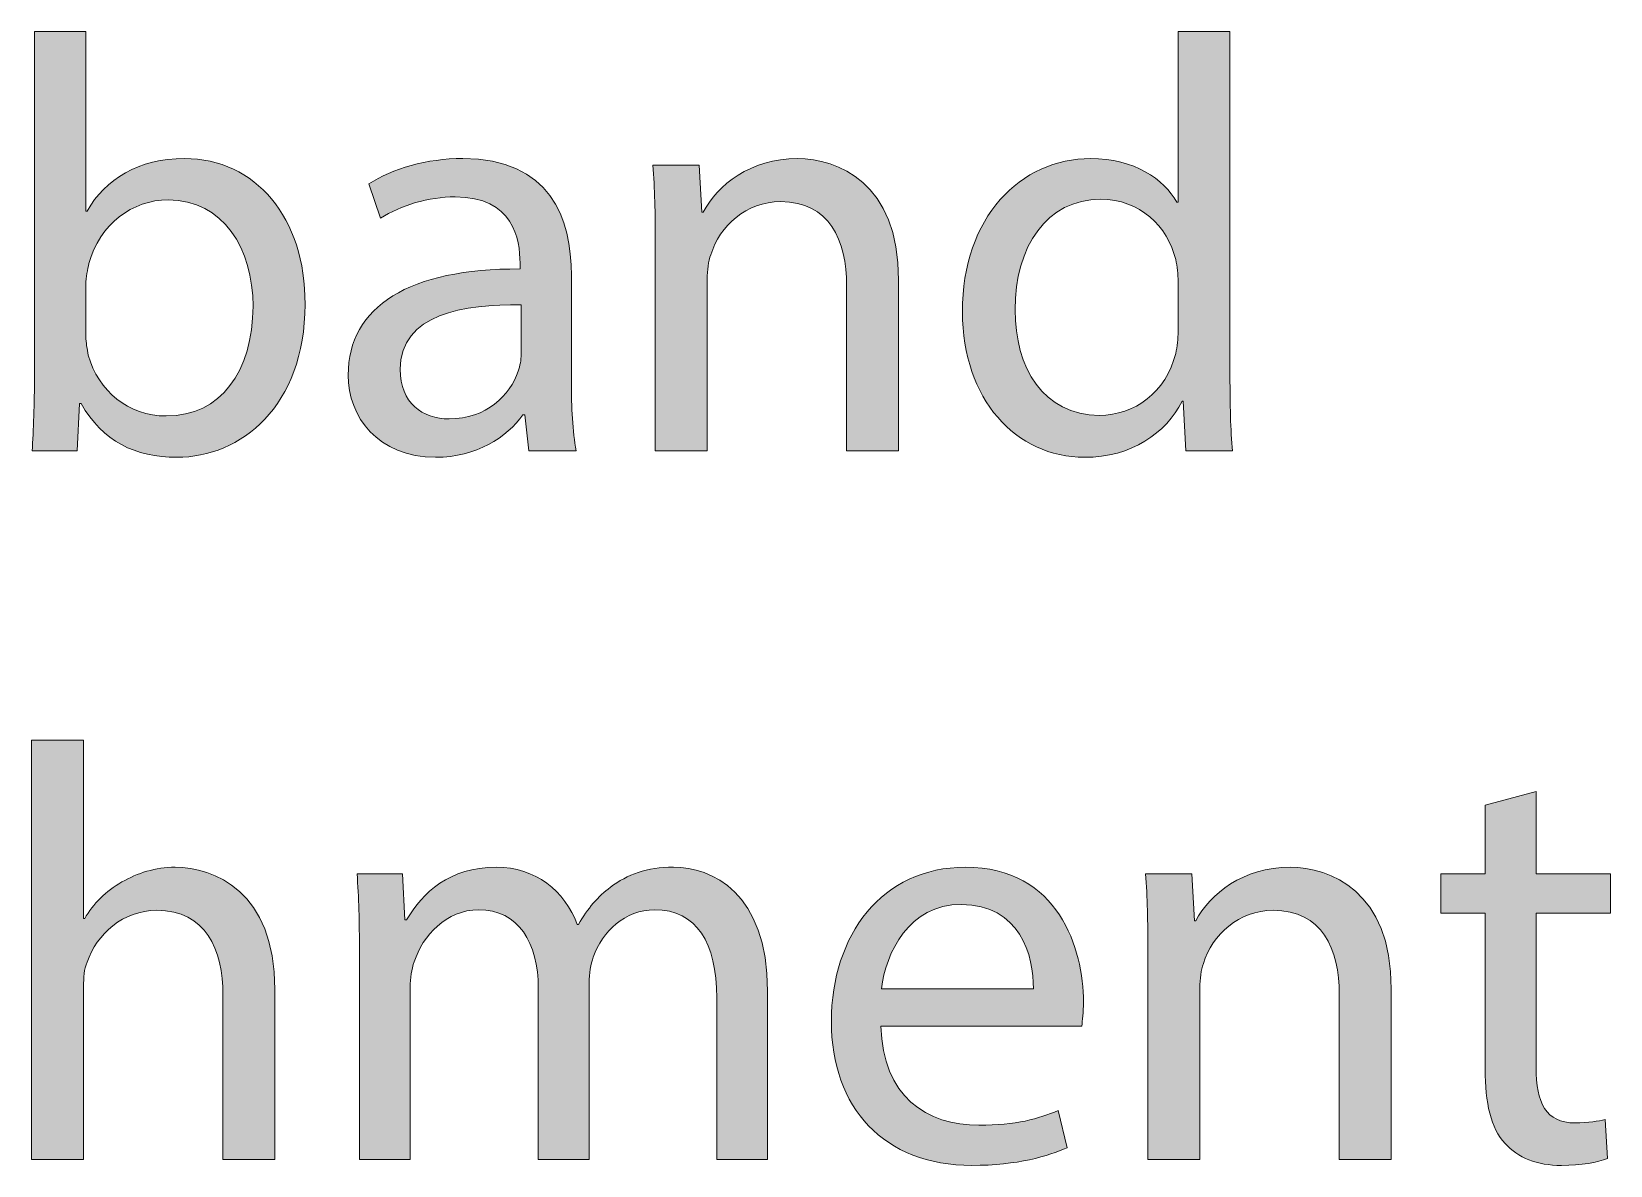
# Model space of a CAD drawing. Header units: inches. Extents: x 44 to 895, y -554 to -47.
# Drawn here: x 77.35 to 112.01, y -229.03 to -204.14 of the extents above; entities that cross this region are included whole.
import ezdxf

# ---------------------------------------------------------------- set-up
doc = ezdxf.new("R2010")
doc.units = ezdxf.units.IN
doc.header["$MEASUREMENT"] = 0
doc.layers.add('Layer 1', color=7, linetype='Continuous')

# ---------------------------------------------------------------- blocks, each defined once
blk = doc.blocks.new('block 5')
at = {"layer": 'Layer 1', "true_color": 0x231f20}
h = blk.add_hatch(color=179, dxfattribs=at)
h.dxf.hatch_style = 2
edge = h.paths.add_edge_path()
edge.add_spline(control_points=[(77.367, -213.345), (77.393, -212.917), (77.418, -212.282), (77.418, -211.725), (77.418, -211.725), (77.418, -204.142), (77.418, -204.142), (77.418, -204.142), (78.546, -204.142), (78.546, -204.142), (78.546, -204.142), (78.546, -208.082), (78.546, -208.082), (78.546, -208.082), (78.572, -208.082), (78.572, -208.082), (78.974, -207.382), (79.7, -206.929), (80.711, -206.929), (82.266, -206.929), (83.368, -208.225), (83.355, -210.13), (83.355, -212.373), (81.942, -213.488), (80.542, -213.488), (79.635, -213.488), (78.909, -213.138), (78.442, -212.308), (78.442, -212.308), (78.403, -212.308), (78.403, -212.308), (78.403, -212.308), (78.352, -213.345), (78.352, -213.345), (78.352, -213.345), (77.367, -213.345), (77.367, -213.345)], knot_values=[0, 0, 0, 0, 1, 1, 1, 2, 2, 2, 3, 3, 3, 4, 4, 4, 5, 5, 5, 6, 6, 6, 7, 7, 7, 8, 8, 8, 9, 9, 9, 10, 10, 10, 11, 11, 11, 12, 12, 12, 12], degree=3, periodic=1)
edge = h.paths.add_edge_path()
edge.add_spline(control_points=[(78.546, -210.831), (78.546, -210.973), (78.572, -211.115), (78.598, -211.245), (78.818, -212.036), (79.479, -212.58), (80.309, -212.58), (81.501, -212.58), (82.214, -211.608), (82.214, -210.169), (82.214, -208.912), (81.566, -207.836), (80.348, -207.836), (79.57, -207.836), (78.844, -208.368), (78.611, -209.236), (78.585, -209.366), (78.546, -209.521), (78.546, -209.703), (78.546, -209.703), (78.546, -210.831), (78.546, -210.831)], knot_values=[0, 0, 0, 0, 1, 1, 1, 2, 2, 2, 3, 3, 3, 4, 4, 4, 5, 5, 5, 6, 6, 6, 7, 7, 7, 7], degree=3, periodic=1)
h = blk.add_hatch(color=179, dxfattribs=at)
h.dxf.hatch_style = 2
edge = h.paths.add_edge_path()
edge.add_spline(control_points=[(103.657, -204.142), (103.657, -204.142), (103.657, -211.725), (103.657, -211.725), (103.657, -212.282), (103.67, -212.917), (103.709, -213.345), (103.709, -213.345), (102.685, -213.345), (102.685, -213.345), (102.685, -213.345), (102.633, -212.256), (102.633, -212.256), (102.633, -212.256), (102.607, -212.256), (102.607, -212.256), (102.257, -212.956), (101.493, -213.488), (100.468, -213.488), (98.952, -213.488), (97.785, -212.204), (97.785, -210.299), (97.772, -208.212), (99.069, -206.929), (100.598, -206.929), (101.557, -206.929), (102.205, -207.382), (102.491, -207.888), (102.491, -207.888), (102.517, -207.888), (102.517, -207.888), (102.517, -207.888), (102.517, -204.142), (102.517, -204.142), (102.517, -204.142), (103.657, -204.142), (103.657, -204.142)], knot_values=[0, 0, 0, 0, 1, 1, 1, 2, 2, 2, 3, 3, 3, 4, 4, 4, 5, 5, 5, 6, 6, 6, 7, 7, 7, 8, 8, 8, 9, 9, 9, 10, 10, 10, 11, 11, 11, 12, 12, 12, 12], degree=3, periodic=1)
edge = h.paths.add_edge_path()
edge.add_spline(control_points=[(102.517, -209.625), (102.517, -209.482), (102.504, -209.288), (102.465, -209.146), (102.296, -208.419), (101.674, -207.823), (100.818, -207.823), (99.639, -207.823), (98.939, -208.86), (98.939, -210.247), (98.939, -211.517), (99.561, -212.567), (100.792, -212.567), (101.557, -212.567), (102.257, -212.062), (102.465, -211.206), (102.504, -211.051), (102.517, -210.895), (102.517, -210.714), (102.517, -210.714), (102.517, -209.625), (102.517, -209.625)], knot_values=[0, 0, 0, 0, 1, 1, 1, 2, 2, 2, 3, 3, 3, 4, 4, 4, 5, 5, 5, 6, 6, 6, 7, 7, 7, 7], degree=3, periodic=1)
h = blk.add_hatch(color=179, dxfattribs=at)
h.dxf.hatch_style = 2
edge = h.paths.add_edge_path()
edge.add_spline(control_points=[(88.269, -213.345), (88.269, -213.345), (88.178, -212.554), (88.178, -212.554), (88.178, -212.554), (88.139, -212.554), (88.139, -212.554), (87.789, -213.047), (87.115, -213.488), (86.221, -213.488), (84.951, -213.488), (84.303, -212.593), (84.303, -211.686), (84.303, -210.169), (85.651, -209.34), (88.075, -209.353), (88.075, -209.353), (88.075, -209.223), (88.075, -209.223), (88.075, -208.705), (87.932, -207.771), (86.649, -207.771), (86.065, -207.771), (85.456, -207.953), (85.015, -208.238), (85.015, -208.238), (84.756, -207.486), (84.756, -207.486), (85.275, -207.149), (86.026, -206.929), (86.817, -206.929), (88.735, -206.929), (89.202, -208.238), (89.202, -209.495), (89.202, -209.495), (89.202, -211.842), (89.202, -211.842), (89.202, -212.386), (89.228, -212.917), (89.306, -213.345), (89.306, -213.345), (88.269, -213.345), (88.269, -213.345)], knot_values=[0, 0, 0, 0, 1, 1, 1, 2, 2, 2, 3, 3, 3, 4, 4, 4, 5, 5, 5, 6, 6, 6, 7, 7, 7, 8, 8, 8, 9, 9, 9, 10, 10, 10, 11, 11, 11, 12, 12, 12, 13, 13, 13, 14, 14, 14, 14], degree=3, periodic=1)
edge = h.paths.add_edge_path()
edge.add_spline(control_points=[(88.1, -210.144), (86.856, -210.117), (85.443, -210.338), (85.443, -211.556), (85.443, -212.295), (85.936, -212.645), (86.519, -212.645), (87.336, -212.645), (87.854, -212.127), (88.036, -211.595), (88.075, -211.479), (88.1, -211.349), (88.1, -211.232), (88.1, -211.232), (88.1, -210.144), (88.1, -210.144)], knot_values=[0, 0, 0, 0, 1, 1, 1, 2, 2, 2, 3, 3, 3, 4, 4, 4, 5, 5, 5, 5], degree=3, periodic=1)
h = blk.add_hatch(color=179, dxfattribs=at)
h.dxf.hatch_style = 2
edge = h.paths.add_edge_path()
edge.add_spline(control_points=[(91.044, -208.769), (91.044, -208.121), (91.031, -207.59), (90.992, -207.072), (90.992, -207.072), (92.003, -207.072), (92.003, -207.072), (92.003, -207.072), (92.068, -208.109), (92.068, -208.109), (92.068, -208.109), (92.094, -208.109), (92.094, -208.109), (92.405, -207.512), (93.131, -206.929), (94.168, -206.929), (95.036, -206.929), (96.384, -207.447), (96.384, -209.599), (96.384, -209.599), (96.384, -213.345), (96.384, -213.345), (96.384, -213.345), (95.243, -213.345), (95.243, -213.345), (95.243, -213.345), (95.243, -209.729), (95.243, -209.729), (95.243, -208.718), (94.868, -207.875), (93.792, -207.875), (93.04, -207.875), (92.457, -208.407), (92.262, -209.042), (92.21, -209.184), (92.184, -209.379), (92.184, -209.573), (92.184, -209.573), (92.184, -213.345), (92.184, -213.345), (92.184, -213.345), (91.044, -213.345), (91.044, -213.345), (91.044, -213.345), (91.044, -208.769), (91.044, -208.769)], knot_values=[0, 0, 0, 0, 1, 1, 1, 2, 2, 2, 3, 3, 3, 4, 4, 4, 5, 5, 5, 6, 6, 6, 7, 7, 7, 8, 8, 8, 9, 9, 9, 10, 10, 10, 11, 11, 11, 12, 12, 12, 13, 13, 13, 14, 14, 14, 15, 15, 15, 15], degree=3, periodic=1)
h = blk.add_hatch(color=179, dxfattribs=at)
h.dxf.hatch_style = 2
edge = h.paths.add_edge_path()
edge.add_spline(control_points=[(77.354, -219.699), (77.354, -219.699), (78.494, -219.699), (78.494, -219.699), (78.494, -219.699), (78.494, -223.614), (78.494, -223.614), (78.494, -223.614), (78.52, -223.614), (78.52, -223.614), (78.702, -223.29), (78.987, -223.005), (79.337, -222.81), (79.674, -222.616), (80.076, -222.486), (80.503, -222.486), (81.346, -222.486), (82.694, -223.005), (82.694, -225.169), (82.694, -225.169), (82.694, -228.902), (82.694, -228.902), (82.694, -228.902), (81.553, -228.902), (81.553, -228.902), (81.553, -228.902), (81.553, -225.299), (81.553, -225.299), (81.553, -224.288), (81.177, -223.432), (80.102, -223.432), (79.363, -223.432), (78.78, -223.951), (78.572, -224.573), (78.507, -224.729), (78.494, -224.897), (78.494, -225.118), (78.494, -225.118), (78.494, -228.902), (78.494, -228.902), (78.494, -228.902), (77.354, -228.902), (77.354, -228.902), (77.354, -228.902), (77.354, -219.699), (77.354, -219.699)], knot_values=[0, 0, 0, 0, 1, 1, 1, 2, 2, 2, 3, 3, 3, 4, 4, 4, 5, 5, 5, 6, 6, 6, 7, 7, 7, 8, 8, 8, 9, 9, 9, 10, 10, 10, 11, 11, 11, 12, 12, 12, 13, 13, 13, 14, 14, 14, 15, 15, 15, 15], degree=3, periodic=1)
h = blk.add_hatch(color=179, dxfattribs=at)
h.dxf.hatch_style = 2
edge = h.paths.add_edge_path()
edge.add_spline(control_points=[(110.374, -220.827), (110.374, -220.827), (110.374, -222.629), (110.374, -222.629), (110.374, -222.629), (112.007, -222.629), (112.007, -222.629), (112.007, -222.629), (112.007, -223.497), (112.007, -223.497), (112.007, -223.497), (110.374, -223.497), (110.374, -223.497), (110.374, -223.497), (110.374, -226.88), (110.374, -226.88), (110.374, -227.658), (110.594, -228.099), (111.229, -228.099), (111.528, -228.099), (111.748, -228.06), (111.891, -228.021), (111.891, -228.021), (111.942, -228.877), (111.942, -228.877), (111.722, -228.967), (111.372, -229.032), (110.931, -229.032), (110.4, -229.032), (109.972, -228.864), (109.7, -228.552), (109.376, -228.216), (109.259, -227.658), (109.259, -226.919), (109.259, -226.919), (109.259, -223.497), (109.259, -223.497), (109.259, -223.497), (108.287, -223.497), (108.287, -223.497), (108.287, -223.497), (108.287, -222.629), (108.287, -222.629), (108.287, -222.629), (109.259, -222.629), (109.259, -222.629), (109.259, -222.629), (109.259, -221.125), (109.259, -221.125), (109.259, -221.125), (110.374, -220.827), (110.374, -220.827)], knot_values=[0, 0, 0, 0, 1, 1, 1, 2, 2, 2, 3, 3, 3, 4, 4, 4, 5, 5, 5, 6, 6, 6, 7, 7, 7, 8, 8, 8, 9, 9, 9, 10, 10, 10, 11, 11, 11, 12, 12, 12, 13, 13, 13, 14, 14, 14, 15, 15, 15, 16, 16, 16, 17, 17, 17, 17], degree=3, periodic=1)
h = blk.add_hatch(color=179, dxfattribs=at)
h.dxf.hatch_style = 2
edge = h.paths.add_edge_path()
edge.add_spline(control_points=[(84.549, -224.327), (84.549, -223.679), (84.536, -223.147), (84.497, -222.629), (84.497, -222.629), (85.495, -222.629), (85.495, -222.629), (85.495, -222.629), (85.547, -223.64), (85.547, -223.64), (85.547, -223.64), (85.586, -223.64), (85.586, -223.64), (85.936, -223.044), (86.519, -222.486), (87.556, -222.486), (88.412, -222.486), (89.06, -223.005), (89.332, -223.743), (89.332, -223.743), (89.358, -223.743), (89.358, -223.743), (89.552, -223.393), (89.798, -223.121), (90.058, -222.927), (90.434, -222.642), (90.849, -222.486), (91.445, -222.486), (92.274, -222.486), (93.506, -223.031), (93.506, -225.208), (93.506, -225.208), (93.506, -228.902), (93.506, -228.902), (93.506, -228.902), (92.391, -228.902), (92.391, -228.902), (92.391, -228.902), (92.391, -225.351), (92.391, -225.351), (92.391, -224.145), (91.95, -223.42), (91.03, -223.42), (90.382, -223.42), (89.876, -223.899), (89.682, -224.457), (89.63, -224.612), (89.591, -224.819), (89.591, -225.027), (89.591, -225.027), (89.591, -228.902), (89.591, -228.902), (89.591, -228.902), (88.476, -228.902), (88.476, -228.902), (88.476, -228.902), (88.476, -225.144), (88.476, -225.144), (88.476, -224.145), (88.036, -223.42), (87.167, -223.42), (86.454, -223.42), (85.936, -223.99), (85.754, -224.56), (85.69, -224.729), (85.664, -224.923), (85.664, -225.118), (85.664, -225.118), (85.664, -228.902), (85.664, -228.902), (85.664, -228.902), (84.549, -228.902), (84.549, -228.902), (84.549, -228.902), (84.549, -224.327), (84.549, -224.327)], knot_values=[0, 0, 0, 0, 1, 1, 1, 2, 2, 2, 3, 3, 3, 4, 4, 4, 5, 5, 5, 6, 6, 6, 7, 7, 7, 8, 8, 8, 9, 9, 9, 10, 10, 10, 11, 11, 11, 12, 12, 12, 13, 13, 13, 14, 14, 14, 15, 15, 15, 16, 16, 16, 17, 17, 17, 18, 18, 18, 19, 19, 19, 20, 20, 20, 21, 21, 21, 22, 22, 22, 23, 23, 23, 24, 24, 24, 25, 25, 25, 25], degree=3, periodic=1)
h = blk.add_hatch(color=179, dxfattribs=at)
h.dxf.hatch_style = 2
edge = h.paths.add_edge_path()
edge.add_spline(control_points=[(95.997, -225.973), (96.022, -227.515), (97.008, -228.151), (98.148, -228.151), (98.965, -228.151), (99.457, -228.008), (99.885, -227.827), (99.885, -227.827), (100.08, -228.643), (100.08, -228.643), (99.678, -228.825), (98.991, -229.032), (97.993, -229.032), (96.061, -229.032), (94.908, -227.762), (94.908, -225.869), (94.908, -223.977), (96.022, -222.486), (97.85, -222.486), (99.898, -222.486), (100.442, -224.288), (100.442, -225.442), (100.442, -225.675), (100.417, -225.856), (100.404, -225.973), (100.404, -225.973), (95.997, -225.973), (95.997, -225.973)], knot_values=[0, 0, 0, 0, 1, 1, 1, 2, 2, 2, 3, 3, 3, 4, 4, 4, 5, 5, 5, 6, 6, 6, 7, 7, 7, 8, 8, 8, 9, 9, 9, 9], degree=3, periodic=1)
edge = h.paths.add_edge_path()
edge.add_spline(control_points=[(99.341, -225.156), (99.354, -224.43), (99.043, -223.303), (97.759, -223.303), (96.606, -223.303), (96.1, -224.366), (96.009, -225.156), (96.009, -225.156), (99.341, -225.156), (99.341, -225.156)], knot_values=[0, 0, 0, 0, 1, 1, 1, 2, 2, 2, 3, 3, 3, 3], degree=3, periodic=1)
h = blk.add_hatch(color=179, dxfattribs=at)
h.dxf.hatch_style = 2
edge = h.paths.add_edge_path()
edge.add_spline(control_points=[(101.856, -224.327), (101.856, -223.679), (101.844, -223.147), (101.805, -222.629), (101.805, -222.629), (102.816, -222.629), (102.816, -222.629), (102.816, -222.629), (102.881, -223.666), (102.881, -223.666), (102.881, -223.666), (102.906, -223.666), (102.906, -223.666), (103.217, -223.07), (103.943, -222.486), (104.98, -222.486), (105.849, -222.486), (107.197, -223.005), (107.197, -225.156), (107.197, -225.156), (107.197, -228.902), (107.197, -228.902), (107.197, -228.902), (106.056, -228.902), (106.056, -228.902), (106.056, -228.902), (106.056, -225.286), (106.056, -225.286), (106.056, -224.275), (105.68, -223.432), (104.604, -223.432), (103.853, -223.432), (103.269, -223.964), (103.075, -224.599), (103.023, -224.741), (102.997, -224.936), (102.997, -225.13), (102.997, -225.13), (102.997, -228.902), (102.997, -228.902), (102.997, -228.902), (101.856, -228.902), (101.856, -228.902), (101.856, -228.902), (101.856, -224.327), (101.856, -224.327)], knot_values=[0, 0, 0, 0, 1, 1, 1, 2, 2, 2, 3, 3, 3, 4, 4, 4, 5, 5, 5, 6, 6, 6, 7, 7, 7, 8, 8, 8, 9, 9, 9, 10, 10, 10, 11, 11, 11, 12, 12, 12, 13, 13, 13, 14, 14, 14, 15, 15, 15, 15], degree=3, periodic=1)
at = {"layer": 'Layer 1', "lineweight": 0}
for points, knots in [([(77.367, -213.345), (77.393, -212.917), (77.418, -212.282), (77.418, -211.725), (77.418, -211.725), (77.418, -204.142), (77.418, -204.142), (77.418, -204.142), (78.546, -204.142), (78.546, -204.142), (78.546, -204.142), (78.546, -208.082), (78.546, -208.082), (78.546, -208.082), (78.572, -208.082), (78.572, -208.082), (78.974, -207.382), (79.7, -206.929), (80.711, -206.929), (82.266, -206.929), (83.368, -208.225), (83.355, -210.13), (83.355, -212.373), (81.942, -213.488), (80.542, -213.488), (79.635, -213.488), (78.909, -213.138), (78.442, -212.308), (78.442, -212.308), (78.403, -212.308), (78.403, -212.308), (78.403, -212.308), (78.352, -213.345), (78.352, -213.345), (78.352, -213.345), (77.367, -213.345), (77.367, -213.345)], [0, 0, 0, 0, 1, 1, 1, 2, 2, 2, 3, 3, 3, 4, 4, 4, 5, 5, 5, 6, 6, 6, 7, 7, 7, 8, 8, 8, 9, 9, 9, 10, 10, 10, 11, 11, 11, 12, 12, 12, 12]), ([(103.657, -204.142), (103.657, -204.142), (103.657, -211.725), (103.657, -211.725), (103.657, -212.282), (103.67, -212.917), (103.709, -213.345), (103.709, -213.345), (102.685, -213.345), (102.685, -213.345), (102.685, -213.345), (102.633, -212.256), (102.633, -212.256), (102.633, -212.256), (102.607, -212.256), (102.607, -212.256), (102.257, -212.956), (101.493, -213.488), (100.468, -213.488), (98.952, -213.488), (97.785, -212.204), (97.785, -210.299), (97.772, -208.212), (99.069, -206.929), (100.598, -206.929), (101.557, -206.929), (102.205, -207.382), (102.491, -207.888), (102.491, -207.888), (102.517, -207.888), (102.517, -207.888), (102.517, -207.888), (102.517, -204.142), (102.517, -204.142), (102.517, -204.142), (103.657, -204.142), (103.657, -204.142)], [0, 0, 0, 0, 1, 1, 1, 2, 2, 2, 3, 3, 3, 4, 4, 4, 5, 5, 5, 6, 6, 6, 7, 7, 7, 8, 8, 8, 9, 9, 9, 10, 10, 10, 11, 11, 11, 12, 12, 12, 12]), ([(88.269, -213.345), (88.269, -213.345), (88.178, -212.554), (88.178, -212.554), (88.178, -212.554), (88.139, -212.554), (88.139, -212.554), (87.789, -213.047), (87.115, -213.488), (86.221, -213.488), (84.951, -213.488), (84.303, -212.593), (84.303, -211.686), (84.303, -210.169), (85.651, -209.34), (88.075, -209.353), (88.075, -209.353), (88.075, -209.223), (88.075, -209.223), (88.075, -208.705), (87.932, -207.771), (86.649, -207.771), (86.065, -207.771), (85.456, -207.953), (85.015, -208.238), (85.015, -208.238), (84.756, -207.486), (84.756, -207.486), (85.275, -207.149), (86.026, -206.929), (86.817, -206.929), (88.735, -206.929), (89.202, -208.238), (89.202, -209.495), (89.202, -209.495), (89.202, -211.842), (89.202, -211.842), (89.202, -212.386), (89.228, -212.917), (89.306, -213.345), (89.306, -213.345), (88.269, -213.345), (88.269, -213.345)], [0, 0, 0, 0, 1, 1, 1, 2, 2, 2, 3, 3, 3, 4, 4, 4, 5, 5, 5, 6, 6, 6, 7, 7, 7, 8, 8, 8, 9, 9, 9, 10, 10, 10, 11, 11, 11, 12, 12, 12, 13, 13, 13, 14, 14, 14, 14]), ([(91.044, -208.769), (91.044, -208.121), (91.031, -207.59), (90.992, -207.072), (90.992, -207.072), (92.003, -207.072), (92.003, -207.072), (92.003, -207.072), (92.068, -208.109), (92.068, -208.109), (92.068, -208.109), (92.094, -208.109), (92.094, -208.109), (92.405, -207.512), (93.131, -206.929), (94.168, -206.929), (95.036, -206.929), (96.384, -207.447), (96.384, -209.599), (96.384, -209.599), (96.384, -213.345), (96.384, -213.345), (96.384, -213.345), (95.243, -213.345), (95.243, -213.345), (95.243, -213.345), (95.243, -209.729), (95.243, -209.729), (95.243, -208.718), (94.868, -207.875), (93.792, -207.875), (93.04, -207.875), (92.457, -208.407), (92.262, -209.042), (92.21, -209.184), (92.184, -209.379), (92.184, -209.573), (92.184, -209.573), (92.184, -213.345), (92.184, -213.345), (92.184, -213.345), (91.044, -213.345), (91.044, -213.345), (91.044, -213.345), (91.044, -208.769), (91.044, -208.769)], [0, 0, 0, 0, 1, 1, 1, 2, 2, 2, 3, 3, 3, 4, 4, 4, 5, 5, 5, 6, 6, 6, 7, 7, 7, 8, 8, 8, 9, 9, 9, 10, 10, 10, 11, 11, 11, 12, 12, 12, 13, 13, 13, 14, 14, 14, 15, 15, 15, 15]), ([(78.546, -210.831), (78.546, -210.973), (78.572, -211.115), (78.598, -211.245), (78.818, -212.036), (79.479, -212.58), (80.309, -212.58), (81.501, -212.58), (82.214, -211.608), (82.214, -210.169), (82.214, -208.912), (81.566, -207.836), (80.348, -207.836), (79.57, -207.836), (78.844, -208.368), (78.611, -209.236), (78.585, -209.366), (78.546, -209.521), (78.546, -209.703), (78.546, -209.703), (78.546, -210.831), (78.546, -210.831)], [0, 0, 0, 0, 1, 1, 1, 2, 2, 2, 3, 3, 3, 4, 4, 4, 5, 5, 5, 6, 6, 6, 7, 7, 7, 7]), ([(102.517, -209.625), (102.517, -209.482), (102.504, -209.288), (102.465, -209.146), (102.296, -208.419), (101.674, -207.823), (100.818, -207.823), (99.639, -207.823), (98.939, -208.86), (98.939, -210.247), (98.939, -211.517), (99.561, -212.567), (100.792, -212.567), (101.557, -212.567), (102.257, -212.062), (102.465, -211.206), (102.504, -211.051), (102.517, -210.895), (102.517, -210.714), (102.517, -210.714), (102.517, -209.625), (102.517, -209.625)], [0, 0, 0, 0, 1, 1, 1, 2, 2, 2, 3, 3, 3, 4, 4, 4, 5, 5, 5, 6, 6, 6, 7, 7, 7, 7]), ([(88.1, -210.144), (86.856, -210.117), (85.443, -210.338), (85.443, -211.556), (85.443, -212.295), (85.936, -212.645), (86.519, -212.645), (87.336, -212.645), (87.854, -212.127), (88.036, -211.595), (88.075, -211.479), (88.1, -211.349), (88.1, -211.232), (88.1, -211.232), (88.1, -210.144), (88.1, -210.144)], [0, 0, 0, 0, 1, 1, 1, 2, 2, 2, 3, 3, 3, 4, 4, 4, 5, 5, 5, 5]), ([(77.354, -219.699), (77.354, -219.699), (78.494, -219.699), (78.494, -219.699), (78.494, -219.699), (78.494, -223.614), (78.494, -223.614), (78.494, -223.614), (78.52, -223.614), (78.52, -223.614), (78.702, -223.29), (78.987, -223.005), (79.337, -222.81), (79.674, -222.616), (80.076, -222.486), (80.503, -222.486), (81.346, -222.486), (82.694, -223.005), (82.694, -225.169), (82.694, -225.169), (82.694, -228.902), (82.694, -228.902), (82.694, -228.902), (81.553, -228.902), (81.553, -228.902), (81.553, -228.902), (81.553, -225.299), (81.553, -225.299), (81.553, -224.288), (81.177, -223.432), (80.102, -223.432), (79.363, -223.432), (78.78, -223.951), (78.572, -224.573), (78.507, -224.729), (78.494, -224.897), (78.494, -225.118), (78.494, -225.118), (78.494, -228.902), (78.494, -228.902), (78.494, -228.902), (77.354, -228.902), (77.354, -228.902), (77.354, -228.902), (77.354, -219.699), (77.354, -219.699)], [0, 0, 0, 0, 1, 1, 1, 2, 2, 2, 3, 3, 3, 4, 4, 4, 5, 5, 5, 6, 6, 6, 7, 7, 7, 8, 8, 8, 9, 9, 9, 10, 10, 10, 11, 11, 11, 12, 12, 12, 13, 13, 13, 14, 14, 14, 15, 15, 15, 15]), ([(110.374, -220.827), (110.374, -220.827), (110.374, -222.629), (110.374, -222.629), (110.374, -222.629), (112.007, -222.629), (112.007, -222.629), (112.007, -222.629), (112.007, -223.497), (112.007, -223.497), (112.007, -223.497), (110.374, -223.497), (110.374, -223.497), (110.374, -223.497), (110.374, -226.88), (110.374, -226.88), (110.374, -227.658), (110.594, -228.099), (111.229, -228.099), (111.528, -228.099), (111.748, -228.06), (111.891, -228.021), (111.891, -228.021), (111.942, -228.877), (111.942, -228.877), (111.722, -228.967), (111.372, -229.032), (110.931, -229.032), (110.4, -229.032), (109.972, -228.864), (109.7, -228.552), (109.376, -228.216), (109.259, -227.658), (109.259, -226.919), (109.259, -226.919), (109.259, -223.497), (109.259, -223.497), (109.259, -223.497), (108.287, -223.497), (108.287, -223.497), (108.287, -223.497), (108.287, -222.629), (108.287, -222.629), (108.287, -222.629), (109.259, -222.629), (109.259, -222.629), (109.259, -222.629), (109.259, -221.125), (109.259, -221.125), (109.259, -221.125), (110.374, -220.827), (110.374, -220.827)], [0, 0, 0, 0, 1, 1, 1, 2, 2, 2, 3, 3, 3, 4, 4, 4, 5, 5, 5, 6, 6, 6, 7, 7, 7, 8, 8, 8, 9, 9, 9, 10, 10, 10, 11, 11, 11, 12, 12, 12, 13, 13, 13, 14, 14, 14, 15, 15, 15, 16, 16, 16, 17, 17, 17, 17]), ([(84.549, -224.327), (84.549, -223.679), (84.536, -223.147), (84.497, -222.629), (84.497, -222.629), (85.495, -222.629), (85.495, -222.629), (85.495, -222.629), (85.547, -223.64), (85.547, -223.64), (85.547, -223.64), (85.586, -223.64), (85.586, -223.64), (85.936, -223.044), (86.519, -222.486), (87.556, -222.486), (88.412, -222.486), (89.06, -223.005), (89.332, -223.743), (89.332, -223.743), (89.358, -223.743), (89.358, -223.743), (89.552, -223.393), (89.798, -223.121), (90.058, -222.927), (90.434, -222.642), (90.849, -222.486), (91.445, -222.486), (92.274, -222.486), (93.506, -223.031), (93.506, -225.208), (93.506, -225.208), (93.506, -228.902), (93.506, -228.902), (93.506, -228.902), (92.391, -228.902), (92.391, -228.902), (92.391, -228.902), (92.391, -225.351), (92.391, -225.351), (92.391, -224.145), (91.95, -223.42), (91.03, -223.42), (90.382, -223.42), (89.876, -223.899), (89.682, -224.457), (89.63, -224.612), (89.591, -224.819), (89.591, -225.027), (89.591, -225.027), (89.591, -228.902), (89.591, -228.902), (89.591, -228.902), (88.476, -228.902), (88.476, -228.902), (88.476, -228.902), (88.476, -225.144), (88.476, -225.144), (88.476, -224.145), (88.036, -223.42), (87.167, -223.42), (86.454, -223.42), (85.936, -223.99), (85.754, -224.56), (85.69, -224.729), (85.664, -224.923), (85.664, -225.118), (85.664, -225.118), (85.664, -228.902), (85.664, -228.902), (85.664, -228.902), (84.549, -228.902), (84.549, -228.902), (84.549, -228.902), (84.549, -224.327), (84.549, -224.327)], [0, 0, 0, 0, 1, 1, 1, 2, 2, 2, 3, 3, 3, 4, 4, 4, 5, 5, 5, 6, 6, 6, 7, 7, 7, 8, 8, 8, 9, 9, 9, 10, 10, 10, 11, 11, 11, 12, 12, 12, 13, 13, 13, 14, 14, 14, 15, 15, 15, 16, 16, 16, 17, 17, 17, 18, 18, 18, 19, 19, 19, 20, 20, 20, 21, 21, 21, 22, 22, 22, 23, 23, 23, 24, 24, 24, 25, 25, 25, 25]), ([(95.997, -225.973), (96.022, -227.515), (97.008, -228.151), (98.148, -228.151), (98.965, -228.151), (99.457, -228.008), (99.885, -227.827), (99.885, -227.827), (100.08, -228.643), (100.08, -228.643), (99.678, -228.825), (98.991, -229.032), (97.993, -229.032), (96.061, -229.032), (94.908, -227.762), (94.908, -225.869), (94.908, -223.977), (96.022, -222.486), (97.85, -222.486), (99.898, -222.486), (100.442, -224.288), (100.442, -225.442), (100.442, -225.675), (100.417, -225.856), (100.404, -225.973), (100.404, -225.973), (95.997, -225.973), (95.997, -225.973)], [0, 0, 0, 0, 1, 1, 1, 2, 2, 2, 3, 3, 3, 4, 4, 4, 5, 5, 5, 6, 6, 6, 7, 7, 7, 8, 8, 8, 9, 9, 9, 9]), ([(101.856, -224.327), (101.856, -223.679), (101.844, -223.147), (101.805, -222.629), (101.805, -222.629), (102.816, -222.629), (102.816, -222.629), (102.816, -222.629), (102.881, -223.666), (102.881, -223.666), (102.881, -223.666), (102.906, -223.666), (102.906, -223.666), (103.217, -223.07), (103.943, -222.486), (104.98, -222.486), (105.849, -222.486), (107.197, -223.005), (107.197, -225.156), (107.197, -225.156), (107.197, -228.902), (107.197, -228.902), (107.197, -228.902), (106.056, -228.902), (106.056, -228.902), (106.056, -228.902), (106.056, -225.286), (106.056, -225.286), (106.056, -224.275), (105.68, -223.432), (104.604, -223.432), (103.853, -223.432), (103.269, -223.964), (103.075, -224.599), (103.023, -224.741), (102.997, -224.936), (102.997, -225.13), (102.997, -225.13), (102.997, -228.902), (102.997, -228.902), (102.997, -228.902), (101.856, -228.902), (101.856, -228.902), (101.856, -228.902), (101.856, -224.327), (101.856, -224.327)], [0, 0, 0, 0, 1, 1, 1, 2, 2, 2, 3, 3, 3, 4, 4, 4, 5, 5, 5, 6, 6, 6, 7, 7, 7, 8, 8, 8, 9, 9, 9, 10, 10, 10, 11, 11, 11, 12, 12, 12, 13, 13, 13, 14, 14, 14, 15, 15, 15, 15]), ([(99.341, -225.156), (99.354, -224.43), (99.043, -223.303), (97.759, -223.303), (96.606, -223.303), (96.1, -224.366), (96.009, -225.156), (96.009, -225.156), (99.341, -225.156), (99.341, -225.156)], [0, 0, 0, 0, 1, 1, 1, 2, 2, 2, 3, 3, 3, 3])]:
    blk.add_open_spline(points, degree=3, knots=knots, dxfattribs=at)

msp = doc.modelspace()

# ---------------------------------------------------------------- block references
at = {"layer": 'Layer 1'}
msp.add_blockref('block 5', (0, 0), dxfattribs=at)

doc.saveas('drawing.dxf')
